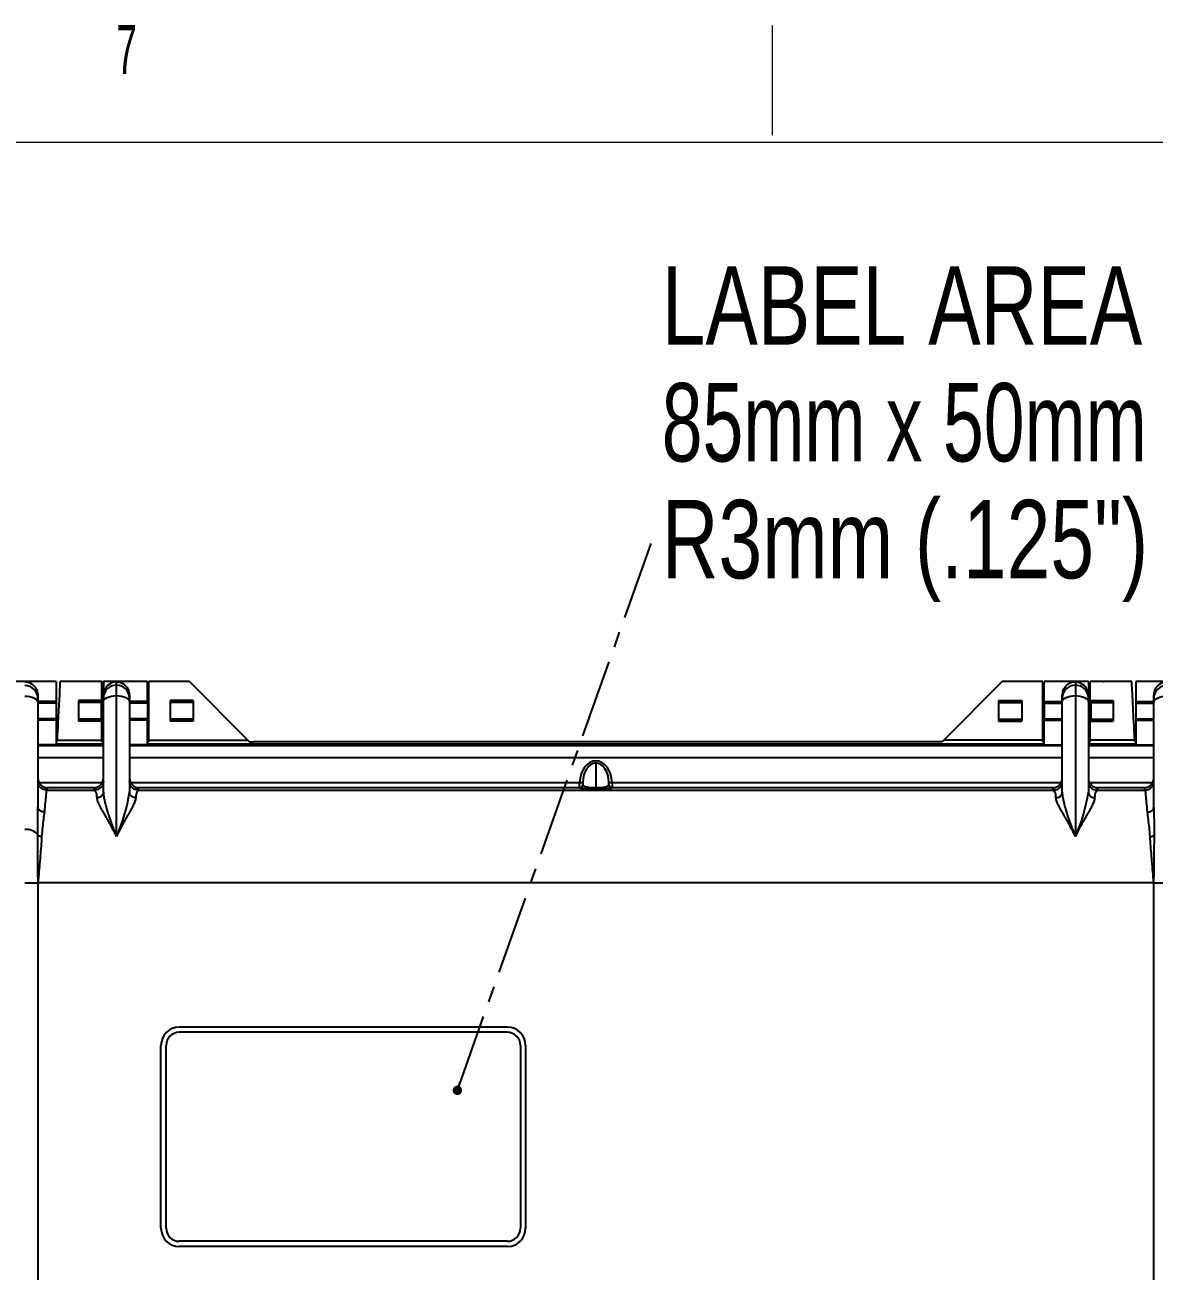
# Model space of a CAD drawing. Header units: millimetres. Extents: x 12 to 854, y 4 to 555.
# Drawn here: x 154.8 to 246.3, y 454.3 to 555.3 of the extents above; entities that cross this region are included whole.
import ezdxf

# ---------------------------------------------------------------- set-up
doc = ezdxf.new("R2010")
doc.units = ezdxf.units.MM
doc.linetypes.add('CENTER', pattern=[10.16, 6.35, -1.27, 1.27, -1.27])
doc.layers.add('DEFAULT_1', color=7, linetype='CENTER')
doc.styles.add('SLDTEXTSTYLE1', font='TXT', dxfattribs={"width": 0.7})
doc.styles.add('SLDTEXTSTYLE2', font='TXT', dxfattribs={"width": 0.75})
doc.styles.add('SLDTEXTSTYLE3', font='TXT', dxfattribs={"width": 0.56})
doc.dimstyles.new('SLDDIMSTYLE2', dxfattribs={"dimtxt": 0.18, "dimasz": 0.762, "dimexe": 0, "dimexo": 0.0625, "dimgap": 0, "dimtad": 0, "dimtih": 1, "dimtoh": 1, "dimdec": 0, "dimrnd": 1e-09, "dimzin": 0, "dimdsep": 46, "dimtxsty": 'Standard', "dimblk1": 'DOT', "dimblk2": 'DOT', "dimsah": 1, "dimcen": 0.09, "dimadec": 0, "dimazin": 0, "dimtfac": 0.762, "dimtdec": 0, "dimtofl": 0, "dimtmove": 0, "dimatfit": 3, "dimldrblk": 'DOT', "dimfxl": 1, "dimfrac": 2, "dimtolj": 1, "dimtzin": 0, "dimarcsym": 0})

# ---------------------------------------------------------------- blocks, each defined once
blk = doc.blocks.new('SW_NOTE_0_3')
at = {"layer": 'DEFAULT_1', "color": 0, "char_height": 6.35, "attachment_point": 1}
for s, insert, style in [('LABEL AREA', (0.54, 21.55), 'SLDTEXTSTYLE2'), ('85mm x 50mm (3.4" x 2.0") WITH', (0.54, 12.09), 'SLDTEXTSTYLE1'), ('R3mm (.125") CORNERS', (0.54, 2.62), 'SLDTEXTSTYLE2')]:
    blk.add_mtext(s, dxfattribs=dict(at, insert=insert, style=style))
blk = doc.blocks.new('_Dot')
at = {"color": 0, "linetype": 'ByBlock', "lineweight": -2}
blk.add_line((-0.5, 0), (-1, 0), dxfattribs=at)
at = {"color": 0, "linetype": 'ByBlock', "const_width": 0.5}
blk.add_lwpolyline([(-0.25, 0, 1), (0.25, 0, 1)], format="xyb", close=True, dxfattribs=at)

msp = doc.modelspace()

# ---------------------------------------------------------------- linework, layer by layer
at = {"color": 7, "linetype": 'Continuous', "lineweight": 18}
for p, q in [((215.4, 546.34), (215.4, 555.23)), ((24.14, 545.77), (841.61, 545.77))]:
    msp.add_line(p, q, dxfattribs=at)
at = {"color": 7, "linetype": 'Continuous', "lineweight": 25}
for p, q in [((157.33, 502.06), (153.75, 502.06)), ((157.33, 502.06), (157.33, 500.45)), ((159.91, 502.06), (157.65, 502.06)), ((159.97, 502.06), (159.91, 502.06)), ((161.03, 502.06), (159.97, 502.06)), ((161.03, 497.32), (161.03, 502.06)), ((164.74, 502.06), (161.16, 502.06)), ((161.16, 502.06), (161.16, 500.93)), ((162.22, 501.78), (162.22, 502.06)), ((162.22, 500.93), (162.22, 501.78)), ((164.74, 500.45), (164.74, 502.06)), ((168.14, 502.06), (164.85, 502.06)), ((164.85, 497.32), (164.85, 502.06)), ((168.14, 502.06), (172.88, 497.32)), ((234.01, 502.06), (229.27, 497.32)), ((237.29, 502.06), (234.01, 502.06)), ((237.29, 497.32), (237.29, 502.06)), ((240.99, 502.06), (237.41, 502.06)), ((237.41, 500.45), (237.41, 502.06)), ((239.93, 502.06), (239.93, 501.78)), ((239.93, 501.78), (239.93, 500.93)), ((240.99, 502.06), (240.99, 500.93)), ((242.18, 502.06), (241.12, 502.06)), ((241.12, 497.32), (241.12, 502.06)), ((242.18, 502.06), (242.24, 502.06)), ((244.5, 502.06), (242.24, 502.06)), ((248.4, 502.06), (244.82, 502.06)), ((244.82, 502.06), (244.82, 500.45)), ((155.86, 500.93), (155.86, 500.68)), ((161.16, 500.72), (161.16, 500.93)), ((162.22, 489.52), (162.22, 500.93)), ((163.28, 500.93), (163.28, 500.72)), ((164.85, 499.69), (164.85, 501.69)), ((237.3, 499.69), (237.3, 501.69)), ((238.87, 500.72), (238.87, 500.93)), ((239.93, 500.93), (239.93, 489.52)), ((240.99, 500.93), (240.99, 500.72)), ((246.29, 500.68), (246.29, 500.93)), ((155.86, 500.68), (155.86, 500.36)), ((157.33, 500.45), (155.86, 500.45)), ((155.86, 500.36), (155.86, 491.89)), ((157.33, 500.33), (155.86, 500.33)), ((157.33, 500.45), (157.33, 500.33)), ((157.33, 500.33), (157.33, 499.06)), ((160.97, 500.53), (159.15, 500.53)), ((159.15, 500.53), (159.15, 498.86)), ((160.97, 500.37), (159.15, 500.37)), ((160.97, 500.53), (160.97, 498.86)), ((161.16, 500.4), (161.16, 500.72)), ((161.16, 493.12), (161.16, 500.4)), ((163.28, 500.72), (163.28, 500.4)), ((164.74, 500.45), (163.28, 500.45)), ((163.28, 500.4), (163.28, 493.12)), ((164.74, 500.33), (163.28, 500.33)), ((164.74, 500.45), (164.74, 500.33)), ((164.74, 500.33), (164.74, 499.06)), ((168.44, 500.53), (166.57, 500.53)), ((166.57, 500.53), (166.57, 498.86)), ((168.44, 500.37), (166.57, 500.37)), ((168.44, 500.53), (168.44, 498.86)), ((233.71, 500.53), (235.58, 500.53)), ((233.71, 500.53), (233.71, 498.86)), ((233.71, 500.37), (235.58, 500.37)), ((235.58, 500.53), (235.58, 498.86)), ((237.41, 500.45), (238.87, 500.45)), ((237.41, 500.45), (237.41, 500.33)), ((237.41, 500.33), (238.87, 500.33)), ((237.41, 500.33), (237.41, 499.06)), ((238.87, 500.4), (238.87, 500.72)), ((238.87, 493.12), (238.87, 500.4)), ((240.99, 500.72), (240.99, 500.4)), ((240.99, 500.4), (240.99, 493.12)), ((241.18, 500.53), (243, 500.53)), ((241.18, 500.53), (241.18, 498.86)), ((241.18, 500.37), (243, 500.37)), ((243, 500.53), (243, 498.86)), ((244.82, 500.45), (246.29, 500.45)), ((244.82, 500.45), (244.82, 500.33)), ((244.82, 500.33), (246.29, 500.33)), ((244.82, 500.33), (244.82, 499.06)), ((246.29, 500.36), (246.29, 500.68)), ((246.29, 491.89), (246.29, 500.36)), ((157.33, 499.06), (155.86, 499.06)), ((157.33, 498.93), (155.86, 498.93)), ((157.33, 499.06), (157.33, 498.93)), ((157.33, 498.93), (157.33, 496.93)), ((160.97, 499.02), (159.15, 499.02)), ((160.97, 498.86), (159.15, 498.86)), ((161.16, 499.69), (161.03, 499.69)), ((164.74, 499.06), (163.28, 499.06)), ((164.74, 498.93), (163.28, 498.93)), ((164.85, 499.69), (164.74, 499.69)), ((164.74, 499.06), (164.74, 498.93)), ((164.74, 496.93), (164.74, 498.93)), ((164.85, 497.19), (164.85, 499.69)), ((168.44, 499.02), (166.57, 499.02)), ((168.44, 498.86), (166.57, 498.86)), ((233.71, 499.02), (235.58, 499.02)), ((233.71, 498.86), (235.58, 498.86)), ((237.3, 499.69), (237.41, 499.69)), ((237.3, 497.19), (237.3, 499.69)), ((237.41, 499.06), (238.87, 499.06)), ((237.41, 499.06), (237.41, 498.93)), ((237.41, 498.93), (238.87, 498.93)), ((237.41, 496.93), (237.41, 498.93)), ((240.99, 499.69), (241.12, 499.69)), ((241.18, 499.02), (243, 499.02)), ((241.18, 498.86), (243, 498.86)), ((244.82, 499.06), (246.29, 499.06)), ((244.82, 499.06), (244.82, 498.93)), ((244.82, 498.93), (246.29, 498.93)), ((244.82, 498.93), (244.82, 496.93)), ((157.33, 496.93), (155.86, 496.93)), ((155.86, 496.9), (161.16, 496.9)), ((157.33, 497.01), (161.16, 497.01)), ((157.4, 497.32), (161.03, 497.32)), ((157.4, 497.23), (157.4, 497.32)), ((161.03, 497.19), (161.03, 497.32)), ((161.16, 497.19), (161.03, 497.19)), ((164.74, 496.93), (163.28, 496.93)), ((163.28, 496.9), (238.87, 496.9)), ((164.85, 497.19), (164.74, 497.19)), ((164.74, 497.01), (237.41, 497.01)), ((164.85, 497.32), (172.88, 497.32)), ((164.85, 497.19), (164.85, 497.32)), ((172.88, 497.32), (173.01, 497.19)), ((173.01, 497.19), (173.3, 497.19)), ((228.85, 497.19), (173.3, 497.19)), ((229.14, 497.19), (228.85, 497.19)), ((229.27, 497.32), (229.14, 497.19)), ((237.29, 497.32), (229.27, 497.32)), ((237.29, 497.19), (237.29, 497.32)), ((237.29, 497.19), (237.41, 497.19)), ((237.41, 496.93), (238.87, 496.93)), ((240.99, 497.19), (241.12, 497.19)), ((240.99, 497.01), (244.82, 497.01)), ((240.99, 496.9), (246.29, 496.9)), ((244.75, 497.32), (241.12, 497.32)), ((241.12, 497.19), (241.12, 497.32)), ((244.75, 497.23), (244.75, 497.32)), ((244.82, 496.93), (246.29, 496.93)), ((161.16, 495.88), (155.86, 495.88)), ((238.87, 495.88), (163.28, 495.88)), ((246.29, 495.88), (240.99, 495.88)), ((201.07, 495.47), (201.07, 495.65)), ((201.07, 495.47), (201.07, 493.48)), ((155.95, 493.89), (161.08, 493.89)), ((163.37, 493.89), (199.76, 493.89)), ((199.76, 493.89), (200.02, 493.88)), ((202.13, 493.88), (202.39, 493.89)), ((202.39, 493.89), (238.78, 493.89)), ((241.07, 493.89), (246.2, 493.89)), ((156.54, 493.28), (160.49, 493.28)), ((160.4, 493.46), (156.62, 493.46)), ((163.96, 493.28), (238.19, 493.28)), ((199.76, 493.46), (164.04, 493.46)), ((201.07, 493.4), (201.07, 493.48)), ((238.11, 493.46), (202.39, 493.46)), ((241.66, 493.28), (245.61, 493.28)), ((245.52, 493.46), (241.75, 493.46)), ((154.8, 485.75), (155.86, 485.75)), ((155.86, 486.24), (155.86, 485.75)), ((155.91, 486.24), (155.86, 485.75)), ((155.86, 485.75), (155.86, 389.74)), ((246.29, 485.75), (155.86, 485.75)), ((246.29, 485.75), (246.24, 486.24)), ((246.29, 485.75), (246.29, 486.24)), ((246.29, 485.75), (247.34, 485.75)), ((246.29, 389.74), (246.29, 485.75)), ((193.9, 474.07), (167.31, 474.07)), ((193.9, 473.65), (167.31, 473.65)), ((165.83, 457.78), (165.83, 472.59)), ((166.26, 457.78), (166.26, 472.59)), ((194.96, 472.59), (194.96, 457.78)), ((195.38, 472.59), (195.38, 457.78)), ((193.9, 456.72), (167.31, 456.72)), ((193.9, 456.29), (167.31, 456.29))]:
    msp.add_line(p, q, dxfattribs=at)
at = {"color": 7, "linetype": 'Continuous', "lineweight": 25, "flags": 128}
for points in [[(161.16, 502.05), (161.09, 502.03), (161.03, 502)], [(240.99, 502.05), (241.06, 502.03), (241.12, 502)], [(154.8, 500.89), (155.01, 500.88), (155.21, 500.85), (155.39, 500.8), (155.55, 500.73), (155.68, 500.65), (155.78, 500.56), (155.84, 500.46), (155.86, 500.36)], [(161.16, 500.4), (161.18, 500.51), (161.24, 500.61), (161.34, 500.7), (161.47, 500.78), (161.63, 500.84), (161.82, 500.89), (162.01, 500.92), (162.22, 500.93)], [(162.22, 500.93), (162.43, 500.92), (162.63, 500.89), (162.81, 500.84), (162.97, 500.78), (163.1, 500.7), (163.2, 500.61), (163.26, 500.51), (163.28, 500.4)], [(238.87, 500.4), (238.89, 500.51), (238.95, 500.61), (239.05, 500.7), (239.18, 500.78), (239.34, 500.84), (239.52, 500.89), (239.72, 500.92), (239.93, 500.93)], [(239.93, 500.93), (240.13, 500.92), (240.33, 500.89), (240.52, 500.84), (240.68, 500.78), (240.81, 500.7), (240.91, 500.61), (240.97, 500.51), (240.99, 500.4)], [(246.29, 500.36), (246.31, 500.46), (246.37, 500.56), (246.46, 500.65), (246.6, 500.73), (246.76, 500.8), (246.94, 500.85), (247.14, 500.88), (247.34, 500.89)]]:
    msp.add_lwpolyline(points, dxfattribs=at)
at = {"color": 7, "linetype": 'Continuous', "lineweight": 25}
for centre, radius, start, end in [((162.22, 500.72), 1.06, 89.9825, 179.9825), ((162.22, 500.72), 1.06, 0.0175, 90.0175), ((164.48, 501.69), 0.368, 0.105, 43.577), ((237.67, 501.69), 0.368, 136.423, 179.895), ((239.93, 500.72), 1.06, 89.9825, 179.9825), ((239.93, 500.72), 1.06, 0.0175, 90.0175), ((154.8, 500.68), 1.06, 0.0175, 90.0175), ((247.34, 500.68), 1.06, 89.9825, 179.9825), ((199.76, 493.72), 0.254, 270.076, 357.9622), ((202.39, 493.72), 0.254, 182.0378, 269.924), ((149.45, 495.23), 13.99, 335.9102, 351.3332), ((227.16, 495.23), 13.99, 335.9102, 351.3332), ((154.95, 488.94), 1.14, 38.7158, 97.2394), ((167.31, 472.59), 1.48, 90, 180), ((167.31, 472.59), 1.06, 90, 180), ((193.9, 472.59), 1.48, 0, 90), ((193.9, 472.59), 1.06, 0, 90), ((167.31, 457.78), 1.48, 180, 270), ((167.31, 457.78), 1.06, 180, 270), ((193.9, 457.78), 1.48, 270, 0), ((193.9, 457.78), 1.06, 270, 0)]:
    msp.add_arc(centre, radius, start, end, dxfattribs=at)
for centre, major_axis, ratio, start_param, end_param in [((157.53, 499.69), (0.12, 2.37), 0.001824, 0.000096, 3.141688), ((244.62, 499.69), (-0.12, 2.37), 0.001824, 3.141497, 6.28309), ((157.27, 497.45), (0, 0.254), 0.999391, 3.363935, 3.667116), ((244.88, 497.45), (0, 0.254), 0.999391, 2.616069, 2.91925), ((201.07, 493.79), (0, 1.86), 0.707107, 0, 1.519295), ((201.07, 493.79), (0, 1.68), 0.631345, 0, 1.519295), ((201.07, 493.79), (0, -1.86), 0.707107, 1.622298, 3.141593), ((201.07, 493.79), (0, 1.68), 0.631345, 4.76389, 6.283185), ((201.07, 493.72), (1.06, 0), 0.233159, 3.189961, 4.712389), ((201.07, 493.72), (1.06, 0), 0.233159, 4.712389, 6.234817), ((201.07, 493.47), (1.31, 0), 0.051172, 3.189961, 4.712389), ((201.07, 493.47), (1.31, 0), 0.051172, 4.712389, 6.234817)]:
    msp.add_ellipse(centre, major_axis=major_axis, ratio=ratio, start_param=start_param, end_param=end_param, dxfattribs=at)
for points, knots in [([(154.8, 502.06), (154.81, 502.06), (154.87, 502.06), (155.12, 502.02), (155.48, 501.83), (155.8, 501.42), (155.84, 501.08), (155.86, 500.93)], [0, 0, 0, 0, 0.002174, 0.138194, 0.52085, 0.791717, 1, 1, 1, 1]), ([(162.22, 502.06), (162.22, 502.06), (162.15, 502.06), (161.9, 502.02), (161.53, 501.82), (161.24, 501.41), (161.16, 501.09), (161.16, 500.94), (161.16, 500.93)], [0, 0, 0, 0, 0.002173, 0.1446506, 0.5255592, 0.7952211, 0.9873694, 1, 1, 1, 1]), ([(162.22, 502.06), (162.22, 502.06), (162.29, 502.06), (162.54, 502.02), (162.9, 501.83), (163.22, 501.42), (163.26, 501.08), (163.28, 500.93)], [0, 0, 0, 0, 0.0021735, 0.1381944, 0.5208496, 0.7917169, 1, 1, 1, 1]), ([(238.87, 500.93), (238.89, 501.08), (238.93, 501.42), (239.25, 501.83), (239.61, 502.02), (239.86, 502.06), (239.93, 502.06), (239.93, 502.06)], [0, 0, 0, 0, 0.208283, 0.47915, 0.861806, 0.997826, 1, 1, 1, 1]), ([(239.93, 502.06), (239.93, 502.06), (240, 502.06), (240.25, 502.02), (240.62, 501.82), (240.91, 501.41), (240.99, 501.09), (240.99, 500.94), (240.99, 500.93)], [0, 0, 0, 0, 0.002173, 0.144651, 0.525559, 0.795221, 0.987369, 1, 1, 1, 1]), ([(246.29, 500.93), (246.31, 501.08), (246.35, 501.42), (246.67, 501.83), (247.03, 502.02), (247.28, 502.06), (247.34, 502.06), (247.34, 502.06)], [0, 0, 0, 0, 0.208283, 0.47915, 0.861806, 0.997826, 1, 1, 1, 1]), ([(155.86, 494.24), (155.87, 494.16), (155.88, 494.03), (155.93, 493.92), (155.95, 493.89)], [0, 0, 0, 0, 0.699025, 1, 1, 1, 1]), ([(156.54, 493.28), (156.45, 493.29), (156.32, 493.31), (156.17, 493.39), (156.06, 493.48), (155.97, 493.59), (155.89, 493.74), (155.87, 493.87), (155.86, 493.96)], [0, 0, 0, 0, 0.239457, 0.368361, 0.5, 0.631639, 0.760543, 1, 1, 1, 1]), ([(155.95, 493.89), (155.98, 493.84), (156.05, 493.72), (156.23, 493.57), (156.42, 493.49), (156.57, 493.47), (156.62, 493.46), (156.62, 493.46)], [0, 0, 0, 0, 0.187631, 0.431175, 0.773219, 0.996614, 1, 1, 1, 1]), ([(160.4, 493.46), (160.4, 493.46), (160.46, 493.47), (160.6, 493.49), (160.8, 493.57), (160.97, 493.72), (161.04, 493.84), (161.08, 493.89)], [0, 0, 0, 0, 0.003386, 0.226781, 0.568825, 0.812369, 1, 1, 1, 1]), ([(161.16, 493.96), (161.15, 493.87), (161.14, 493.74), (161.06, 493.59), (160.97, 493.48), (160.86, 493.39), (160.7, 493.31), (160.57, 493.29), (160.49, 493.28)], [0, 0, 0, 0, 0.239457, 0.368361, 0.5, 0.631639, 0.760543, 1, 1, 1, 1]), ([(161.08, 493.89), (161.11, 493.97), (161.16, 494.08), (161.16, 494.2), (161.16, 494.24)], [0, 0, 0, 0, 0.699024, 1, 1, 1, 1]), ([(163.28, 494.24), (163.29, 494.16), (163.3, 494.03), (163.35, 493.92), (163.37, 493.89)], [0, 0, 0, 0, 0.699025, 1, 1, 1, 1]), ([(163.96, 493.28), (163.87, 493.29), (163.74, 493.31), (163.58, 493.39), (163.47, 493.48), (163.39, 493.59), (163.3, 493.74), (163.29, 493.87), (163.28, 493.96)], [0, 0, 0, 0, 0.2394568, 0.3683607, 0.5, 0.6316393, 0.7605432, 1, 1, 1, 1]), ([(163.37, 493.89), (163.4, 493.84), (163.47, 493.72), (163.64, 493.57), (163.84, 493.49), (163.98, 493.47), (164.04, 493.46), (164.04, 493.46)], [0, 0, 0, 0, 0.187631, 0.431175, 0.773219, 0.996614, 1, 1, 1, 1]), ([(199.76, 493.46), (199.76, 493.47), (199.76, 493.48), (199.76, 493.56), (199.76, 493.67), (199.76, 493.79), (199.76, 493.86), (199.76, 493.89)], [0, 0, 0, 0, 0.219242, 0.438507, 0.657998, 0.877523, 1, 1, 1, 1]), ([(200.02, 493.88), (200.02, 493.87), (200.02, 493.84), (200.02, 493.8), (200.02, 493.76), (200.02, 493.72), (200.02, 493.71), (200.02, 493.71)], [0, 0, 0, 0, 0.116998, 0.336414, 0.562415, 0.786176, 1, 1, 1, 1]), ([(202.13, 493.71), (202.13, 493.71), (202.13, 493.72), (202.13, 493.76), (202.13, 493.8), (202.13, 493.84), (202.13, 493.87), (202.13, 493.88)], [0, 0, 0, 0, 0.2138242, 0.4375852, 0.6635856, 0.8830021, 1, 1, 1, 1]), ([(202.39, 493.89), (202.39, 493.86), (202.39, 493.79), (202.39, 493.67), (202.39, 493.56), (202.39, 493.48), (202.39, 493.47), (202.39, 493.46)], [0, 0, 0, 0, 0.122477, 0.342002, 0.561493, 0.780758, 1, 1, 1, 1]), ([(238.11, 493.46), (238.11, 493.46), (238.17, 493.47), (238.31, 493.49), (238.51, 493.57), (238.68, 493.72), (238.75, 493.84), (238.78, 493.89)], [0, 0, 0, 0, 0.003386, 0.226781, 0.568825, 0.812369, 1, 1, 1, 1]), ([(238.19, 493.28), (238.28, 493.29), (238.41, 493.31), (238.57, 493.39), (238.67, 493.48), (238.76, 493.59), (238.85, 493.74), (238.86, 493.87), (238.87, 493.96)], [0, 0, 0, 0, 0.239457, 0.368361, 0.5, 0.631639, 0.760543, 1, 1, 1, 1]), ([(238.78, 493.89), (238.82, 493.97), (238.86, 494.08), (238.87, 494.2), (238.87, 494.24)], [0, 0, 0, 0, 0.699024, 1, 1, 1, 1]), ([(240.99, 494.24), (240.99, 494.16), (241, 494.03), (241.06, 493.92), (241.07, 493.89)], [0, 0, 0, 0, 0.6990252, 1, 1, 1, 1]), ([(240.99, 493.96), (241, 493.87), (241.01, 493.74), (241.09, 493.59), (241.18, 493.48), (241.29, 493.39), (241.45, 493.31), (241.58, 493.29), (241.66, 493.28)], [0, 0, 0, 0, 0.239457, 0.368361, 0.5, 0.631639, 0.760543, 1, 1, 1, 1]), ([(241.07, 493.89), (241.1, 493.84), (241.18, 493.72), (241.35, 493.57), (241.55, 493.49), (241.69, 493.47), (241.75, 493.46), (241.75, 493.46)], [0, 0, 0, 0, 0.187631, 0.431175, 0.773219, 0.996614, 1, 1, 1, 1]), ([(245.52, 493.46), (245.53, 493.46), (245.58, 493.47), (245.73, 493.49), (245.92, 493.57), (246.1, 493.72), (246.17, 493.84), (246.2, 493.89)], [0, 0, 0, 0, 0.003386, 0.226781, 0.568825, 0.812369, 1, 1, 1, 1]), ([(245.61, 493.28), (245.69, 493.29), (245.83, 493.31), (245.98, 493.39), (246.09, 493.48), (246.18, 493.59), (246.26, 493.74), (246.28, 493.87), (246.29, 493.96)], [0, 0, 0, 0, 0.239457, 0.368361, 0.5, 0.631639, 0.760543, 1, 1, 1, 1]), ([(246.2, 493.89), (246.23, 493.97), (246.28, 494.08), (246.29, 494.2), (246.29, 494.24)], [0, 0, 0, 0, 0.699024, 1, 1, 1, 1]), ([(156.54, 493.28), (156.54, 493.25), (156.53, 493.19), (156.5, 492.84), (156.45, 492.3), (156.4, 491.77), (156.38, 491.5)], [0, 0, 0, 0, 0.232498, 0.476628, 0.732446, 1, 1, 1, 1]), ([(156.62, 493.46), (156.61, 493.43), (156.58, 493.37), (156.55, 493.31), (156.54, 493.28)], [0, 0, 0, 0, 0.560008, 1, 1, 1, 1]), ([(160.49, 493.28), (160.47, 493.32), (160.44, 493.38), (160.41, 493.44), (160.4, 493.46)], [0, 0, 0, 0, 0.560008, 1, 1, 1, 1]), ([(160.65, 492.65), (160.65, 492.74), (160.64, 492.92), (160.57, 493.11), (160.5, 493.24), (160.49, 493.27), (160.49, 493.28)], [0, 0, 0, 0, 0.24967, 0.5, 0.75033, 1, 1, 1, 1]), ([(161.16, 493.12), (161.16, 493.06), (161.15, 492.97), (161.08, 492.86), (161.02, 492.79), (160.94, 492.73), (160.82, 492.67), (160.72, 492.66), (160.65, 492.65)], [0, 0, 0, 0, 0.239457, 0.368361, 0.5, 0.631639, 0.760543, 1, 1, 1, 1]), ([(161.16, 493.12), (161.16, 493.07), (161.17, 492.95), (161.19, 492.75), (161.23, 492.53), (161.28, 492.31), (161.33, 492.1), (161.38, 491.9), (161.45, 491.66), (161.5, 491.49), (161.54, 491.38), (161.55, 491.34), (161.6, 491.2), (161.67, 490.97), (161.77, 490.71), (161.88, 490.42), (162.02, 490.03), (162.15, 489.7), (162.22, 489.52)], [0, 0, 0, 0, 0.057714, 0.121591, 0.191699, 0.268089, 0.317911, 0.376226, 0.443036, 0.518344, 0.519366, 0.527702, 0.551106, 0.640044, 0.70591, 0.760147, 0.866298, 1, 1, 1, 1]), ([(163.79, 492.65), (163.72, 492.66), (163.63, 492.67), (163.51, 492.73), (163.43, 492.79), (163.36, 492.86), (163.3, 492.97), (163.29, 493.06), (163.28, 493.12)], [0, 0, 0, 0, 0.239457, 0.368361, 0.5, 0.631639, 0.760543, 1, 1, 1, 1]), ([(163.96, 493.28), (163.95, 493.27), (163.94, 493.24), (163.87, 493.11), (163.81, 492.92), (163.79, 492.74), (163.79, 492.65)], [0, 0, 0, 0, 0.24967, 0.5, 0.75033, 1, 1, 1, 1]), ([(164.04, 493.46), (164.02, 493.43), (163.99, 493.37), (163.97, 493.31), (163.96, 493.28)], [0, 0, 0, 0, 0.560008, 1, 1, 1, 1]), ([(238.19, 493.28), (238.18, 493.32), (238.14, 493.38), (238.12, 493.44), (238.11, 493.46)], [0, 0, 0, 0, 0.560008, 1, 1, 1, 1]), ([(238.36, 492.65), (238.36, 492.74), (238.34, 492.92), (238.28, 493.11), (238.21, 493.24), (238.2, 493.27), (238.19, 493.28)], [0, 0, 0, 0, 0.24967, 0.5, 0.75033, 1, 1, 1, 1]), ([(238.36, 492.65), (238.43, 492.66), (238.52, 492.67), (238.64, 492.73), (238.72, 492.79), (238.79, 492.86), (238.85, 492.97), (238.86, 493.06), (238.87, 493.12)], [0, 0, 0, 0, 0.239457, 0.368361, 0.5, 0.631639, 0.760543, 1, 1, 1, 1]), ([(238.87, 493.12), (238.87, 493.07), (238.87, 492.95), (238.9, 492.75), (238.94, 492.53), (238.98, 492.31), (239.04, 492.1), (239.09, 491.9), (239.16, 491.66), (239.21, 491.49), (239.24, 491.38), (239.26, 491.34), (239.3, 491.2), (239.38, 490.97), (239.47, 490.71), (239.58, 490.42), (239.73, 490.03), (239.86, 489.7), (239.93, 489.52)], [0, 0, 0, 0, 0.057714, 0.121591, 0.191699, 0.268089, 0.317911, 0.376226, 0.443036, 0.518344, 0.519366, 0.527702, 0.551106, 0.640044, 0.70591, 0.760147, 0.866298, 1, 1, 1, 1]), ([(240.99, 493.12), (240.99, 493.06), (241, 492.97), (241.07, 492.86), (241.13, 492.79), (241.21, 492.73), (241.33, 492.67), (241.43, 492.66), (241.49, 492.65)], [0, 0, 0, 0, 0.2394568, 0.3683607, 0.5, 0.6316393, 0.7605432, 1, 1, 1, 1]), ([(241.66, 493.28), (241.66, 493.27), (241.65, 493.24), (241.58, 493.11), (241.51, 492.92), (241.5, 492.74), (241.49, 492.65)], [0, 0, 0, 0, 0.24967, 0.5, 0.75033, 1, 1, 1, 1]), ([(241.75, 493.46), (241.73, 493.43), (241.7, 493.37), (241.67, 493.31), (241.66, 493.28)], [0, 0, 0, 0, 0.560008, 1, 1, 1, 1]), ([(245.61, 493.28), (245.59, 493.32), (245.56, 493.38), (245.54, 493.44), (245.52, 493.46)], [0, 0, 0, 0, 0.560008, 1, 1, 1, 1]), ([(245.77, 491.5), (245.75, 491.77), (245.7, 492.3), (245.65, 492.84), (245.62, 493.19), (245.61, 493.25), (245.61, 493.28)], [0, 0, 0, 0, 0.2675535, 0.5233717, 0.767502, 1, 1, 1, 1]), ([(155.84, 489.65), (155.84, 490.05), (155.84, 490.84), (155.86, 491.54), (155.86, 491.89)], [0, 0, 0, 0, 0.499715, 1, 1, 1, 1]), ([(156.38, 491.5), (156.31, 491.5), (156.21, 491.51), (156.09, 491.56), (156.01, 491.61), (155.94, 491.67), (155.88, 491.76), (155.87, 491.84), (155.86, 491.89)], [0, 0, 0, 0, 0.239457, 0.368361, 0.5, 0.631639, 0.760543, 1, 1, 1, 1]), ([(162.22, 489.52), (162.16, 489.65), (162.03, 489.9), (161.84, 490.28), (161.64, 490.64), (161.45, 490.97), (161.28, 491.28), (161.12, 491.55), (160.98, 491.79), (160.84, 492.06), (160.7, 492.36), (160.67, 492.56), (160.65, 492.65)], [0, 0, 0, 0, 0.095541, 0.191088, 0.29607, 0.396782, 0.479232, 0.571774, 0.654766, 0.728292, 0.862417, 1, 1, 1, 1]), ([(163.79, 492.65), (163.77, 492.56), (163.75, 492.36), (163.61, 492.08), (163.49, 491.85), (163.39, 491.68), (163.28, 491.48), (163.14, 491.23), (162.94, 490.89), (162.71, 490.47), (162.46, 490), (162.3, 489.68), (162.22, 489.52)], [0, 0, 0, 0, 0.138474, 0.271713, 0.325976, 0.385551, 0.45048, 0.520794, 0.623524, 0.761147, 0.88055, 1, 1, 1, 1]), ([(239.93, 489.52), (239.87, 489.65), (239.74, 489.9), (239.54, 490.28), (239.35, 490.64), (239.16, 490.97), (238.98, 491.28), (238.83, 491.55), (238.69, 491.79), (238.55, 492.06), (238.4, 492.36), (238.38, 492.56), (238.36, 492.65)], [0, 0, 0, 0, 0.095541, 0.191088, 0.29607, 0.396782, 0.479232, 0.571774, 0.654766, 0.728292, 0.862417, 1, 1, 1, 1]), ([(241.49, 492.65), (241.48, 492.56), (241.45, 492.36), (241.32, 492.08), (241.2, 491.85), (241.1, 491.68), (240.99, 491.48), (240.85, 491.23), (240.65, 490.89), (240.41, 490.47), (240.16, 490), (240.01, 489.68), (239.93, 489.52)], [0, 0, 0, 0, 0.138474, 0.271713, 0.325976, 0.385551, 0.45048, 0.520794, 0.623524, 0.761147, 0.88055, 1, 1, 1, 1]), ([(245.77, 491.5), (245.84, 491.5), (245.94, 491.51), (246.06, 491.56), (246.14, 491.61), (246.21, 491.67), (246.27, 491.76), (246.28, 491.84), (246.29, 491.89)], [0, 0, 0, 0, 0.239459, 0.368364, 0.500004, 0.631643, 0.760546, 1, 1, 1, 1]), ([(246.29, 491.89), (246.29, 491.54), (246.31, 490.84), (246.31, 490.05), (246.31, 489.65)], [0, 0, 0, 0, 0.500285, 1, 1, 1, 1]), ([(156.38, 491.5), (156.35, 491.3), (156.31, 490.92), (156.22, 490.26), (156.19, 489.77), (156.16, 489.52)], [0, 0, 0, 0, 0.3332769, 0.6553146, 1, 1, 1, 1]), ([(245.98, 489.52), (245.97, 489.76), (245.93, 490.24), (245.84, 490.91), (245.8, 491.3), (245.77, 491.5)], [0, 0, 0, 0, 0.321821, 0.666704, 1, 1, 1, 1]), ([(155.86, 486.24), (155.86, 486.51), (155.86, 487.07), (155.86, 487.92), (155.85, 488.8), (155.84, 489.36), (155.84, 489.65)], [0, 0, 0, 0, 0.230192, 0.47358, 0.730185, 1, 1, 1, 1]), ([(156.16, 489.52), (156.13, 489.52), (156.05, 489.52), (155.95, 489.55), (155.87, 489.6), (155.85, 489.63), (155.84, 489.65)], [0, 0, 0, 0, 0.2426294, 0.5, 0.7573706, 1, 1, 1, 1]), ([(245.98, 489.52), (246.02, 489.52), (246.1, 489.52), (246.2, 489.55), (246.28, 489.6), (246.3, 489.63), (246.31, 489.65)], [0, 0, 0, 0, 0.242629, 0.5, 0.757371, 1, 1, 1, 1]), ([(246.31, 489.65), (246.31, 489.36), (246.3, 488.8), (246.29, 487.92), (246.29, 487.07), (246.29, 486.51), (246.29, 486.24)], [0, 0, 0, 0, 0.2698146, 0.5264201, 0.769808, 1, 1, 1, 1]), ([(156.16, 489.52), (156.13, 489), (156.05, 487.96), (155.95, 486.81), (155.91, 486.24)], [0, 0, 0, 0, 0.502597, 1, 1, 1, 1]), ([(246.24, 486.24), (246.2, 486.81), (246.1, 487.96), (246.02, 489), (245.98, 489.52)], [0, 0, 0, 0, 0.497403, 1, 1, 1, 1]), ([(155.91, 486.24), (155.9, 486.24), (155.89, 486.24), (155.88, 486.24), (155.87, 486.24), (155.87, 486.24), (155.86, 486.24), (155.86, 486.24), (155.86, 486.24)], [0, 0, 0, 0, 0.239569, 0.36851, 0.500163, 0.631789, 0.760655, 1, 1, 1, 1]), ([(246.24, 486.24), (246.25, 486.24), (246.26, 486.24), (246.27, 486.24), (246.27, 486.24), (246.28, 486.24), (246.29, 486.24), (246.29, 486.24), (246.29, 486.24)], [0, 0, 0, 0, 0.239459, 0.368362, 0.5, 0.631638, 0.760541, 1, 1, 1, 1])]:
    msp.add_open_spline(points, degree=3, knots=knots, dxfattribs=at)

# ---------------------------------------------------------------- block references
at = {"layer": 'DEFAULT_1'}
msp.add_blockref('SW_NOTE_0_3', (205.87, 514.16), dxfattribs=at)

# ---------------------------------------------------------------- texts
at = {"color": 7, "linetype": 'Continuous', "lineweight": 0, "insert": (162.21, 555.27), "char_height": 3.97, "attachment_point": 1, "style": 'SLDTEXTSTYLE3'}
msp.add_mtext('7', dxfattribs=at)

# ---------------------------------------------------------------- leaders
at = {"layer": 'DEFAULT_1'}
msp.add_leader([(189.85, 468.95), (205.87, 514.16)], dimstyle='SLDDIMSTYLE2', dxfattribs=at)

doc.saveas('drawing.dxf')
